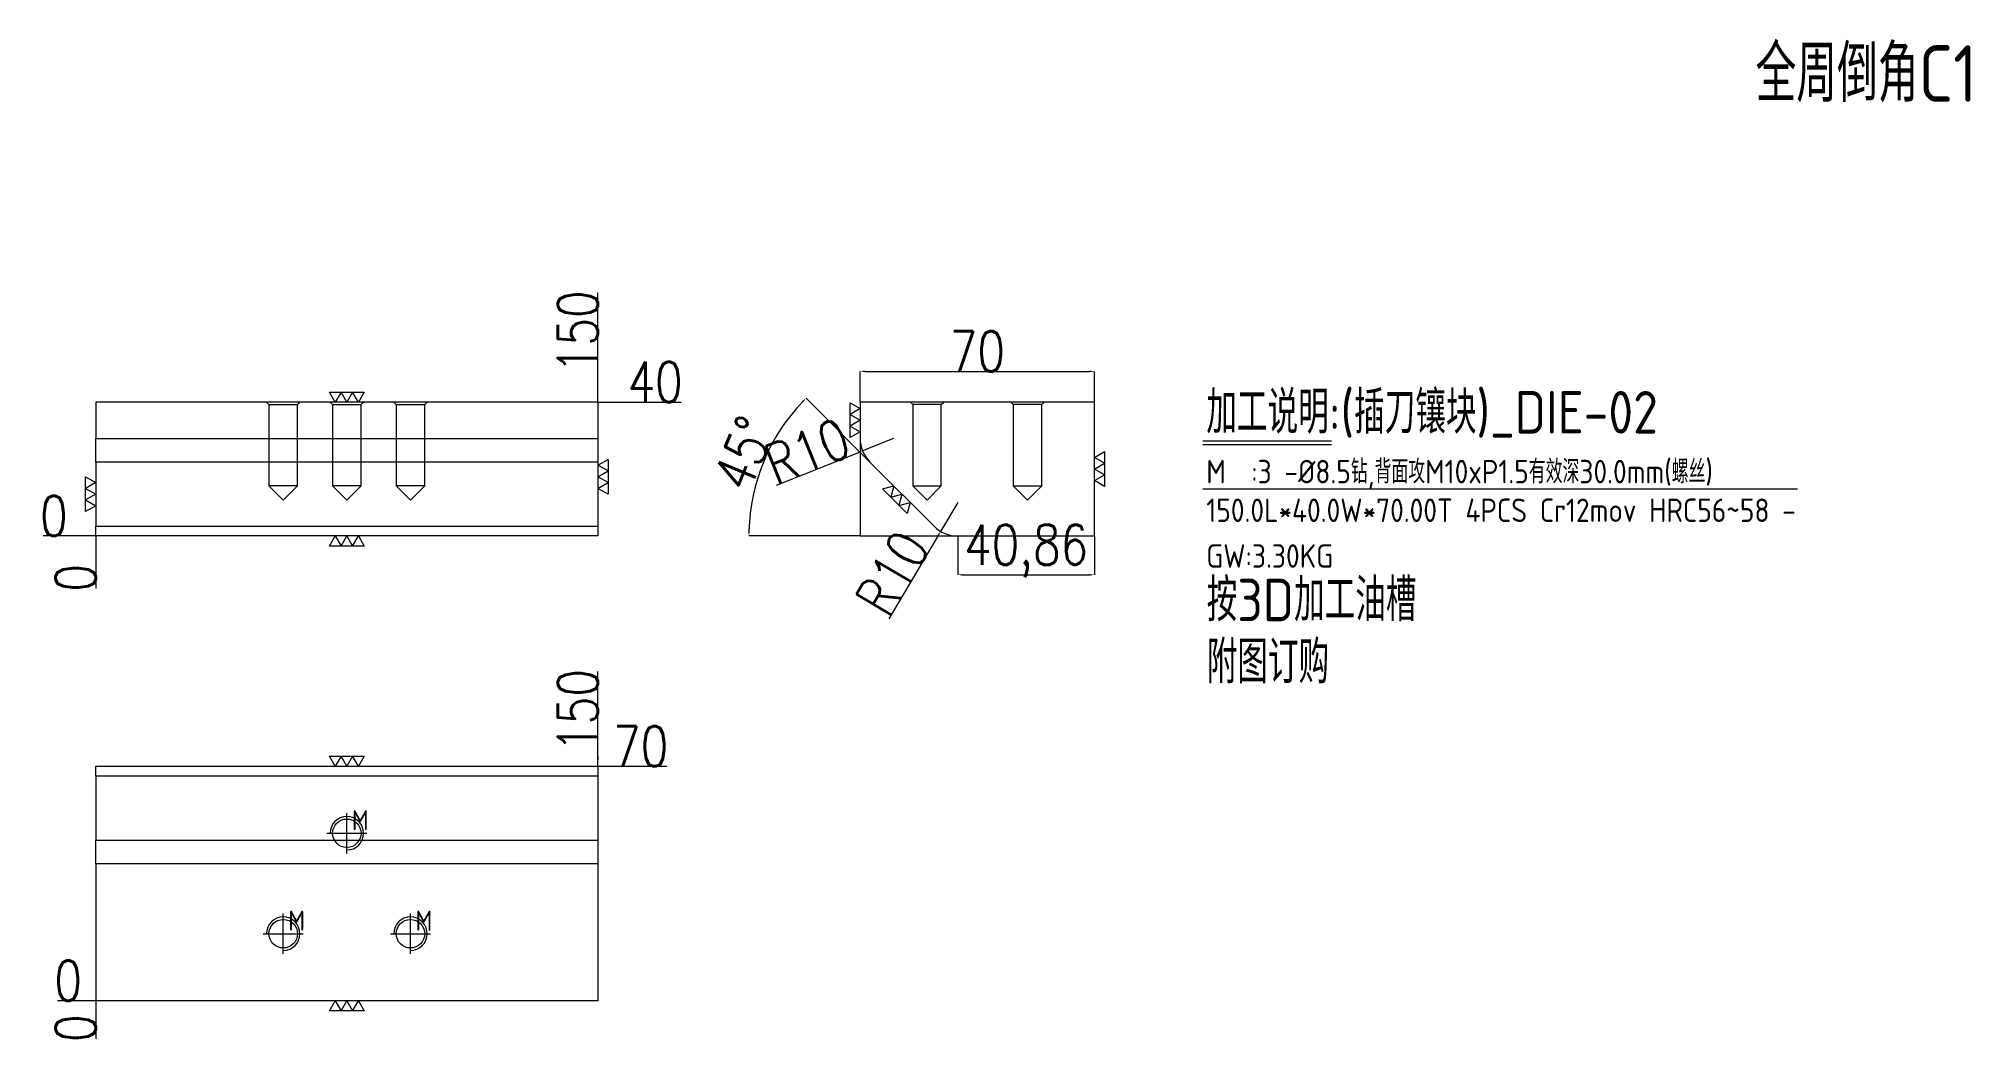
# Model space of a CAD drawing. Header units: millimetres. Extents: x -12524 to -11947, y 61352 to 61652.
import ezdxf

# ---------------------------------------------------------------- set-up
doc = ezdxf.new("R2010")
doc.units = ezdxf.units.MM
doc.linetypes.add('CENTER', pattern=[0])
doc.linetypes.add('DASHED', pattern=[0])
for name, color, linetype, lineweight in [('DIE', 20, 'Continuous', 20), ('DIE_W', 1, 'Continuous', 20), ('DIM', 4, 'Continuous', 20)]:
    doc.layers.add(name, color=color, linetype=linetype, lineweight=lineweight)
doc.styles.add('gbenor', font='gbenor.shx', dxfattribs={"bigfont": 'gbcbig.shx'})
doc.styles.add('TXT', font='txt.shx', dxfattribs={"width": 0.8, "bigfont": 'ctxt.shx'})
doc.dimstyles.new('零件', dxfattribs={"dimscale": 1.5, "dimtxt": 8, "dimasz": 1, "dimexe": 0, "dimexo": 0, "dimgap": 0, "dimtad": 1, "dimtxsty": 'TXT', "dimcen": 0, "dimclrd": 252, "dimclre": 252, "dimclrt": 4, "dimazin": 3, "dimtp": 0.001, "dimtm": 0.001, "dimtfac": 1, "dimtmove": 0, "dimatfit": 3, "dimlwd": 5, "dimlwe": 5})

# ---------------------------------------------------------------- blocks, each defined once
blk = doc.blocks.new('*D1107')
at = {"layer": 'Defpoints', "color": 0}
for p in [(-12356.73, 61543.05), (-12347.43, 61543.05), (-12506.73, 61503.05)]:
    blk.add_point(p, dxfattribs=at)
at = {"layer": 'DIM', "color": 252, "lineweight": 5}
blk.add_line((-12356.73, 61543.05), (-12331.89, 61543.05), dxfattribs=at)
at = {"layer": 'DIM', "color": 4, "lineweight": 5, "insert": (-12339.66, 61549.05), "char_height": 12, "attachment_point": 5, "style": 'TXT'}
blk.add_mtext('40', dxfattribs=at)
blk = doc.blocks.new('*D1108')
at = {"layer": 'Defpoints', "color": 0}
for p in [(-12516.03, 61503.05), (-12506.73, 61503.05), (-12506.73, 61503.05)]:
    blk.add_point(p, dxfattribs=at)
at = {"layer": 'DIM', "color": 252, "lineweight": 5}
blk.add_line((-12506.73, 61503.05), (-12522.43, 61503.05), dxfattribs=at)
at = {"layer": 'DIM', "color": 4, "lineweight": 5, "insert": (-12519.23, 61509.05), "char_height": 12, "attachment_point": 5, "style": 'TXT'}
blk.add_mtext('0', dxfattribs=at)
blk = doc.blocks.new('*D1109')
at = {"layer": 'Defpoints', "color": 0}
for p in [(-12506.73, 61503.05), (-12506.73, 61503.05), (-12506.73, 61493.75)]:
    blk.add_point(p, dxfattribs=at)
at = {"layer": 'DIM', "color": 252, "lineweight": 5}
blk.add_line((-12506.73, 61503.05), (-12506.73, 61487.35), dxfattribs=at)
at = {"layer": 'DIM', "color": 4, "lineweight": 5, "insert": (-12512.73, 61490.55), "char_height": 12, "attachment_point": 5, "rotation": 90, "style": 'TXT'}
blk.add_mtext('0', dxfattribs=at)
blk = doc.blocks.new('*D1110')
at = {"layer": 'Defpoints', "color": 0}
for p in [(-12356.73, 61552.35), (-12356.73, 61543.05), (-12506.73, 61503.05)]:
    blk.add_point(p, dxfattribs=at)
at = {"layer": 'DIM', "color": 252, "lineweight": 5}
for p, q in [((-12356.73, 61549.35), (-12356.73, 61575.66)), ((-12356.73, 61546.35), (-12356.73, 61549.35)), ((-12356.73, 61543.05), (-12356.73, 61546.35))]:
    blk.add_line(p, q, dxfattribs=at)
at = {"layer": 'DIM', "color": 4, "lineweight": 5, "insert": (-12362.73, 61564.01), "char_height": 12, "attachment_point": 5, "rotation": 90, "style": 'TXT'}
blk.add_mtext('150', dxfattribs=at)
blk = doc.blocks.new('*D1111')
at = {"layer": 'Defpoints', "color": 0}
for p in [(-12356.73, 61434.28), (-12351.73, 61434.28), (-12506.73, 61364.28)]:
    blk.add_point(p, dxfattribs=at)
at = {"layer": 'DIM', "color": 252, "lineweight": 5}
blk.add_line((-12356.73, 61434.28), (-12336.19, 61434.28), dxfattribs=at)
at = {"layer": 'DIM', "color": 4, "lineweight": 5, "insert": (-12343.96, 61440.28), "char_height": 12, "attachment_point": 5, "style": 'TXT'}
blk.add_mtext('70', dxfattribs=at)
blk = doc.blocks.new('*D1112')
at = {"layer": 'Defpoints', "color": 0}
for p in [(-12511.73, 61364.28), (-12506.73, 61364.28), (-12506.73, 61364.28)]:
    blk.add_point(p, dxfattribs=at)
at = {"layer": 'DIM', "color": 252, "lineweight": 5}
blk.add_line((-12506.73, 61364.28), (-12518.13, 61364.28), dxfattribs=at)
at = {"layer": 'DIM', "color": 4, "lineweight": 5, "insert": (-12514.93, 61370.28), "char_height": 12, "attachment_point": 5, "style": 'TXT'}
blk.add_mtext('0', dxfattribs=at)
blk = doc.blocks.new('*D1113')
at = {"layer": 'Defpoints', "color": 0}
for p in [(-12506.73, 61364.28), (-12506.73, 61364.28), (-12506.73, 61359.28)]:
    blk.add_point(p, dxfattribs=at)
at = {"layer": 'DIM', "color": 252, "lineweight": 5}
blk.add_line((-12506.73, 61364.28), (-12506.73, 61352.88), dxfattribs=at)
at = {"layer": 'DIM', "color": 4, "lineweight": 5, "insert": (-12512.73, 61356.08), "char_height": 12, "attachment_point": 5, "rotation": 90, "style": 'TXT'}
blk.add_mtext('0', dxfattribs=at)
blk = doc.blocks.new('*D1114')
at = {"layer": 'Defpoints', "color": 0}
for p in [(-12356.73, 61439.28), (-12356.73, 61434.28), (-12506.73, 61364.28)]:
    blk.add_point(p, dxfattribs=at)
at = {"layer": 'DIM', "color": 252, "lineweight": 5}
for p, q in [((-12356.73, 61436.28), (-12356.73, 61462.6)), ((-12356.73, 61434.28), (-12356.73, 61437.28)), ((-12356.73, 61437.28), (-12356.73, 61436.28))]:
    blk.add_line(p, q, dxfattribs=at)
at = {"layer": 'DIM', "color": 4, "lineweight": 5, "insert": (-12362.73, 61450.94), "char_height": 12, "attachment_point": 5, "rotation": 90, "style": 'TXT'}
blk.add_mtext('150', dxfattribs=at)
blk = doc.blocks.new('*D1115')
at = {"layer": 'Defpoints', "color": 0}
for p in [(-12277.72, 61528.47), (-12268.44, 61532.19)]:
    blk.add_point(p, dxfattribs=at)
at = {"layer": 'DIM', "color": 252, "linetype": 'Continuous', "lineweight": 5}
for p, q in [((-12303.43, 61518.19), (-12279.12, 61527.92)), ((-12268.44, 61532.19), (-12277.72, 61528.47))]:
    blk.add_line(p, q, dxfattribs=at)
at = {"layer": 'DIM', "color": 252}
blk.add_solid([(-12279.02, 61527.68), (-12279.21, 61528.15), (-12277.72, 61528.47)], dxfattribs=at)
at = {"layer": 'DIM', "color": 4, "lineweight": 5, "insert": (-12294.2, 61528.34), "char_height": 12, "attachment_point": 5, "rotation": 21.81222, "style": 'TXT'}
blk.add_mtext('R10', dxfattribs=at)
blk = doc.blocks.new('*D1116')
at = {"layer": 'Defpoints', "color": 0}
for p in [(-12249.3, 61513.05), (-12254.4, 61504.44)]:
    blk.add_point(p, dxfattribs=at)
at = {"layer": 'DIM', "color": 252, "linetype": 'Continuous', "lineweight": 5}
for p, q in [((-12249.3, 61513.05), (-12254.4, 61504.44)), ((-12255.16, 61503.15), (-12269.9, 61478.27))]:
    blk.add_line(p, q, dxfattribs=at)
at = {"layer": 'DIM', "color": 252}
blk.add_solid([(-12254.95, 61503.03), (-12255.38, 61503.28), (-12254.4, 61504.44)], dxfattribs=at)
at = {"layer": 'DIM', "color": 4, "lineweight": 5, "insert": (-12268.77, 61491.95), "char_height": 12, "attachment_point": 5, "rotation": 59.35285, "style": 'TXT'}
blk.add_mtext('R10', dxfattribs=at)
blk = doc.blocks.new('*D1117')
at = {"layer": 'Defpoints', "color": 0}
for p in [(-12208.44, 61552.22), (-12278.44, 61543.05), (-12208.44, 61543.05)]:
    blk.add_point(p, dxfattribs=at)
at = {"layer": 'DIM', "color": 252, "linetype": 'Continuous', "lineweight": 5}
for p, q in [((-12278.44, 61543.05), (-12278.44, 61552.22)), ((-12276.94, 61552.22), (-12209.94, 61552.22)), ((-12208.44, 61543.05), (-12208.44, 61552.22))]:
    blk.add_line(p, q, dxfattribs=at)
at = {"layer": 'DIM', "color": 252}
for points in [[(-12276.94, 61552.47), (-12276.94, 61551.97), (-12278.44, 61552.22)], [(-12209.94, 61551.97), (-12209.94, 61552.47), (-12208.44, 61552.22)]]:
    blk.add_solid(points, dxfattribs=at)
at = {"layer": 'DIM', "color": 4, "lineweight": 5, "insert": (-12243.44, 61558.22), "char_height": 12, "attachment_point": 5, "style": 'TXT'}
blk.add_mtext('70', dxfattribs=at)
blk = doc.blocks.new('*D1118')
at = {"layer": 'Defpoints', "color": 0}
for p in [(-12303.86, 61532.16), (-12275.51, 61525.12), (-12256.37, 61505.98), (-12278.44, 61503.05), (-12208.44, 61503.05)]:
    blk.add_point(p, dxfattribs=at)
at = {"layer": 'DIM', "color": 252, "linetype": 'Continuous', "lineweight": 5}
for p, q in [((-12275.51, 61525.12), (-12294.6, 61544.21)), ((-12278.44, 61503.05), (-12311.66, 61503.05))]:
    blk.add_line(p, q, dxfattribs=at)
blk.add_arc((-12253.44, 61503.05), 58.22, 136.47634, 178.52366, dxfattribs=at)
at = {"layer": 'DIM', "color": 252}
for points in [[(-12295.47, 61542.96), (-12295.83, 61543.31), (-12294.6, 61544.21)], [(-12311.89, 61504.55), (-12311.39, 61504.54), (-12311.66, 61503.05)]]:
    blk.add_solid(points, dxfattribs=at)
at = {"layer": 'DIM', "color": 4, "lineweight": 5, "insert": (-12313.03, 61527.73), "char_height": 12, "attachment_point": 5, "rotation": 67.5, "style": 'TXT'}
blk.add_mtext('45%%d', dxfattribs=at)
blk = doc.blocks.new('*D1119')
at = {"layer": 'Defpoints', "color": 0}
for p in [(-12249.3, 61503.05), (-12208.44, 61503.05), (-12208.44, 61491.46)]:
    blk.add_point(p, dxfattribs=at)
at = {"layer": 'DIM', "color": 252, "linetype": 'Continuous', "lineweight": 5}
for p, q in [((-12249.3, 61503.05), (-12249.3, 61491.46)), ((-12208.44, 61503.05), (-12208.44, 61491.46)), ((-12247.8, 61491.46), (-12209.94, 61491.46))]:
    blk.add_line(p, q, dxfattribs=at)
at = {"layer": 'DIM', "color": 252}
for points in [[(-12247.8, 61491.71), (-12247.8, 61491.21), (-12249.3, 61491.46)], [(-12209.94, 61491.21), (-12209.94, 61491.71), (-12208.44, 61491.46)]]:
    blk.add_solid(points, dxfattribs=at)
at = {"layer": 'DIM', "color": 4, "lineweight": 5, "insert": (-12228.87, 61498.6), "char_height": 12, "attachment_point": 5, "style": 'TXT'}
blk.add_mtext('40,86', dxfattribs=at)

msp = doc.modelspace()

# ---------------------------------------------------------------- linework, layer by layer
at = {"layer": 'DIE', "color": 2, "linetype": 'Continuous', "lineweight": 5}
for p, q in [((-12356.729, 61543.048), (-12506.729, 61543.048)), ((-12506.729, 61543.048), (-12506.729, 61532.19)), ((-12356.729, 61543.048), (-12356.729, 61532.19)), ((-12278.44, 61543.048), (-12278.44, 61532.19)), ((-12506.729, 61525.119), (-12506.729, 61532.19)), ((-12356.729, 61532.19), (-12356.729, 61525.119)), ((-12506.729, 61525.119), (-12506.729, 61505.977)), ((-12356.729, 61525.119), (-12356.729, 61505.977)), ((-12275.511, 61525.119), (-12256.369, 61505.977)), ((-12506.729, 61503.048), (-12506.729, 61505.977)), ((-12356.729, 61505.977), (-12356.729, 61503.048)), ((-12356.729, 61503.048), (-12506.729, 61503.048)), ((-12249.298, 61503.048), (-12208.44, 61503.048)), ((-12506.729, 61431.352), (-12506.729, 61434.281)), ((-12506.729, 61434.281), (-12356.729, 61434.281)), ((-12506.729, 61431.352), (-12506.729, 61412.21)), ((-12356.729, 61434.281), (-12356.729, 61431.352)), ((-12356.729, 61431.352), (-12356.729, 61412.21)), ((-12506.729, 61405.139), (-12506.729, 61412.21)), ((-12356.729, 61412.21), (-12356.729, 61405.139)), ((-12506.729, 61405.139), (-12506.729, 61364.281)), ((-12356.729, 61405.139), (-12356.729, 61364.281)), ((-12356.729, 61364.281), (-12506.729, 61364.281))]:
    msp.add_line(p, q, dxfattribs=at)
at = {"layer": 'DIE', "color": 5, "linetype": 'DASHED', "lineweight": 5, "ltscale": 0.412869}
for p, q in [((-12455.729, 61543.048), (-12454.982, 61542.301)), ((-12454.982, 61542.301), (-12454.982, 61518.048)), ((-12454.982, 61542.301), (-12446.476, 61542.301)), ((-12446.476, 61542.301), (-12445.729, 61543.048)), ((-12446.476, 61518.048), (-12446.476, 61542.301)), ((-12436.729, 61543.048), (-12435.982, 61542.301)), ((-12435.982, 61542.301), (-12435.982, 61518.048)), ((-12435.982, 61542.301), (-12427.476, 61542.301)), ((-12427.476, 61542.301), (-12426.729, 61543.048)), ((-12427.476, 61518.048), (-12427.476, 61542.301)), ((-12417.729, 61543.048), (-12416.982, 61542.301)), ((-12416.982, 61542.301), (-12416.982, 61518.048)), ((-12416.982, 61542.301), (-12408.476, 61542.301)), ((-12408.476, 61542.301), (-12407.729, 61543.048)), ((-12408.476, 61518.048), (-12408.476, 61542.301)), ((-12263.44, 61543.048), (-12262.693, 61542.301)), ((-12262.693, 61542.301), (-12262.693, 61518.048)), ((-12254.187, 61542.301), (-12262.693, 61542.301)), ((-12254.187, 61542.301), (-12253.44, 61543.048)), ((-12254.187, 61518.048), (-12254.187, 61542.301)), ((-12233.44, 61543.048), (-12232.693, 61542.301)), ((-12232.693, 61542.301), (-12232.693, 61518.048)), ((-12224.187, 61542.301), (-12232.693, 61542.301)), ((-12224.187, 61542.301), (-12223.44, 61543.048)), ((-12224.187, 61518.048), (-12224.187, 61542.301)), ((-12454.982, 61518.048), (-12450.729, 61513.795)), ((-12446.476, 61518.048), (-12454.982, 61518.048)), ((-12450.729, 61513.795), (-12446.476, 61518.048)), ((-12435.982, 61518.048), (-12431.729, 61513.795)), ((-12427.476, 61518.048), (-12435.982, 61518.048)), ((-12431.729, 61513.795), (-12427.476, 61518.048)), ((-12416.982, 61518.048), (-12412.729, 61513.795)), ((-12408.476, 61518.048), (-12416.982, 61518.048)), ((-12412.729, 61513.795), (-12408.476, 61518.048)), ((-12262.693, 61518.048), (-12258.44, 61513.795)), ((-12262.693, 61518.048), (-12258.44, 61518.048)), ((-12258.44, 61513.795), (-12254.187, 61518.048)), ((-12258.44, 61518.048), (-12254.187, 61518.048)), ((-12232.693, 61518.048), (-12228.44, 61513.795)), ((-12232.693, 61518.048), (-12228.44, 61518.048)), ((-12228.44, 61513.795), (-12224.187, 61518.048)), ((-12228.44, 61518.048), (-12224.187, 61518.048))]:
    msp.add_line(p, q, dxfattribs=at)
at = {"layer": 'DIE', "color": 11, "linetype": 'Continuous', "lineweight": 5}
for p, q in [((-12208.44, 61543.048), (-12278.44, 61543.048)), ((-12208.44, 61503.048), (-12208.44, 61543.048))]:
    msp.add_line(p, q, dxfattribs=at)
at = {"layer": 'DIE', "color": 155, "linetype": 'Continuous', "lineweight": 5}
for p, q in [((-12506.729, 61532.19), (-12356.729, 61532.19)), ((-12356.729, 61525.119), (-12506.729, 61525.119)), ((-12506.729, 61505.977), (-12356.729, 61505.977)), ((-12356.729, 61431.352), (-12506.729, 61431.352)), ((-12506.729, 61412.21), (-12356.729, 61412.21)), ((-12356.729, 61405.139), (-12506.729, 61405.139))]:
    msp.add_line(p, q, dxfattribs=at)
at = {"layer": 'DIE', "color": 2, "linetype": 'DASHED', "lineweight": 5, "ltscale": 0.412869}
for p, q in [((-12506.729, 61434.281), (-12506.729, 61434.281)), ((-12356.729, 61434.281), (-12356.729, 61434.281))]:
    msp.add_line(p, q, dxfattribs=at)
at = {"layer": 'DIE', "color": 11, "linetype": 'DASHED', "lineweight": 5, "ltscale": 0.412869}
for p, q in [((-12506.729, 61364.281), (-12506.729, 61364.281)), ((-12356.729, 61364.281), (-12356.729, 61364.281))]:
    msp.add_line(p, q, dxfattribs=at)
at = {"layer": 'DIE', "color": 30, "linetype": 'DASHED', "lineweight": 5, "ltscale": 0.412869}
for centre in [(-12431.729, 61414.281), (-12450.729, 61384.281), (-12412.729, 61384.281)]:
    msp.add_circle(centre, 4.253, dxfattribs=at)
at = {"layer": 'DIE', "color": 2, "linetype": 'Continuous', "lineweight": 5}
for centre, start, end in [((-12268.44, 61532.19), 180, 225), ((-12249.298, 61513.048), 225, 270)]:
    msp.add_arc(centre, 10, start, end, dxfattribs=at)
at = {"layer": 'DIE', "color": 30, "linetype": 'DASHED', "lineweight": 5, "ltscale": 0.412869}
for centre in [(-12431.729, 61414.281), (-12450.729, 61384.281), (-12412.729, 61384.281)]:
    msp.add_arc(centre, 5, 270, 180, dxfattribs=at)
at = {"layer": 'DIE_W', "color": 1, "linetype": 'CENTER', "lineweight": 5, "ltscale": 0.412869}
for p, q in [((-12431.729, 61408.281), (-12431.729, 61420.281)), ((-12437.729, 61414.281), (-12425.729, 61414.281)), ((-12450.729, 61378.281), (-12450.729, 61390.281)), ((-12412.729, 61378.281), (-12412.729, 61390.281)), ((-12456.729, 61384.281), (-12444.729, 61384.281)), ((-12418.729, 61384.281), (-12406.729, 61384.281))]:
    msp.add_line(p, q, dxfattribs=at)
at = {"layer": 'DIM', "color": 8, "linetype": 'Continuous', "lineweight": 5}
for p, q in [((-12176.105, 61531.451), (-12137.7, 61531.451)), ((-12176.105, 61530.396), (-12137.7, 61530.396)), ((-12176.105, 61517.096), (-11998.479, 61517.096))]:
    msp.add_line(p, q, dxfattribs=at)
at = {"layer": 'DIM', "linetype": 'Continuous', "lineweight": 5}
for points in [[(-12426.533, 61546.048), (-12428.265, 61543.048), (-12429.997, 61546.048), (-12431.729, 61543.048), (-12433.461, 61546.048), (-12435.193, 61543.048), (-12436.925, 61546.048), (-12426.533, 61546.048)], [(-12281.44, 61542.815), (-12278.44, 61541.083), (-12281.44, 61539.351), (-12278.44, 61537.619), (-12281.44, 61535.887), (-12278.44, 61534.155), (-12281.44, 61532.423), (-12281.44, 61542.815)], [(-12205.44, 61517.852), (-12208.44, 61519.584), (-12205.44, 61521.316), (-12208.44, 61523.048), (-12205.44, 61524.78), (-12208.44, 61526.512), (-12205.44, 61528.244), (-12205.44, 61517.852)], [(-12353.729, 61515.548), (-12356.729, 61517.28), (-12353.729, 61519.012), (-12356.729, 61520.744), (-12353.729, 61522.476), (-12356.729, 61524.208), (-12353.729, 61525.94), (-12353.729, 61515.548)], [(-12509.729, 61520.744), (-12506.729, 61519.012), (-12509.729, 61517.28), (-12506.729, 61515.548), (-12509.729, 61513.816), (-12506.729, 61512.084), (-12509.729, 61510.352), (-12509.729, 61520.744)], [(-12271.736, 61517.101), (-12268.39, 61517.997), (-12269.286, 61514.651), (-12265.94, 61515.548), (-12266.837, 61512.202), (-12263.491, 61513.098), (-12264.387, 61509.752), (-12271.736, 61517.101)], [(-12436.925, 61500.048), (-12435.193, 61503.048), (-12433.461, 61500.048), (-12431.729, 61503.048), (-12429.997, 61500.048), (-12428.265, 61503.048), (-12426.533, 61500.048), (-12436.925, 61500.048)], [(-12426.533, 61437.281), (-12428.265, 61434.281), (-12429.997, 61437.281), (-12431.729, 61434.281), (-12433.461, 61437.281), (-12435.193, 61434.281), (-12436.925, 61437.281), (-12426.533, 61437.281)], [(-12436.925, 61361.281), (-12435.193, 61364.281), (-12433.461, 61361.281), (-12431.729, 61364.281), (-12429.997, 61361.281), (-12428.265, 61364.281), (-12426.533, 61361.281), (-12436.925, 61361.281)]]:
    msp.add_lwpolyline(points, close=True, dxfattribs=at)
at = {"layer": 'DIM', "color": 252, "linetype": 'DASHED', "lineweight": 5, "ltscale": 0.412869}
msp.add_lwpolyline([(-12278.44, 61503.048), (-12208.44, 61503.048), (-12208.44, 61543.048), (-12278.44, 61543.048)], close=True, dxfattribs=at)

# ---------------------------------------------------------------- texts
at = {"layer": 'DIM', "color": 6, "lineweight": 5, "style": 'gbenor'}
for s, height, p in [('全周倒角C1', 16.9, (-12011.025, 61632.691)), ('附图订购', 12.7, (-12174.928, 61459.046))]:
    msp.add_text(s, height=height, dxfattribs=at).set_placement(p)
at = {"layer": 'DIM', "color": 4, "lineweight": 5, "style": 'gbenor'}
for s, height, p in [('加工说明:(插刀镶块)_DIE-02', 12.7, (-12175.059, 61533.639)), ('M  :3 -%%c8.5钻,背面攻M10xP1.5有效深30.0mm(螺丝)', 7, (-12175.055, 61518.776)), ('150.0L*40.0W*70.00T 4PCS Cr12mov HRC56~58 -', 7, (-12175.055, 61507.233)), ('GW:3.30KG', 7, (-12175.055, 61493.581)), ('M', 6, (-12430.204, 61415.179)), ('M', 6, (-12449.204, 61385.179)), ('M', 6, (-12411.204, 61385.179))]:
    msp.add_text(s, height=height, dxfattribs=at).set_placement(p)
at = {"layer": 'DIM', "color": 21, "lineweight": 5, "style": 'gbenor'}
msp.add_text('按3D加工油槽', height=12.7, dxfattribs=at).set_placement((-12174.928, 61477.603))

# ---------------------------------------------------------------- dimensions: what is measured, and where the dimension line sits
at = {"layer": 'DIM', "lineweight": 5}
for feature_location, offset, dtype, origin, picture, middle in [((-12356.729, 61543.048), (0, 9.3), 1, (-12506.729, 61503.048), '*D1110', (-12362.729, 61564.005)), ((-12356.729, 61543.048), (9.3, 0), 0, (-12506.729, 61503.048), '*D1107', (-12339.658, 61549.048)), ((-12506.729042183, 61503.047927776), (-9.3, 0), 0, (-12506.729042183, 61503.047927776), '*D1108', (-12519.229042183, 61509.047927776)), ((-12506.729042183, 61503.047927776), (0, -9.3), 1, (-12506.729042183, 61503.047927776), '*D1109', (-12512.729042183, 61490.547927776)), ((-12356.729, 61434.281), (0, 5), 1, (-12506.729, 61364.281), '*D1114', (-12362.729, 61450.938)), ((-12356.729, 61434.281), (5, 0), 0, (-12506.729, 61364.281), '*D1111', (-12343.958, 61440.281)), ((-12506.729042183, 61364.280882653), (-5, 0), 0, (-12506.729042183, 61364.280882653), '*D1112', (-12514.929042183, 61370.280882653)), ((-12506.729042183, 61364.280882653), (0, -5), 1, (-12506.729042183, 61364.280882653), '*D1113', (-12512.729042183, 61356.080882653))]:
    dim = msp.add_ordinate_dim(feature_location=feature_location, offset=offset, dtype=dtype, origin=origin, dimstyle='零件', dxfattribs=at)
    dim.commit()
    dim.dimension.update_dxf_attribs({"geometry": picture, "text_midpoint": middle})
at = {"layer": 'DIM', "linetype": 'Continuous', "lineweight": 5}
for base, p1, p2, picture, middle in [((-12208.44, 61552.219), (-12278.44, 61543.048), (-12208.44, 61543.048), '*D1117', (-12243.44, 61558.219)), ((-12208.44, 61491.458), (-12249.298, 61503.048), (-12208.44, 61503.048), '*D1119', (-12228.869, 61498.6))]:
    dim = msp.add_linear_dim(base=base, p1=p1, p2=p2, dimstyle='零件', dxfattribs=at)
    dim.commit()
    dim.dimension.update_dxf_attribs({"geometry": picture, "text_midpoint": middle})
dim = msp.add_angular_dim_2l(base=(-12303.856, 61532.156), line1=((-12278.44, 61503.048), (-12208.44, 61503.048)), line2=((-12275.511, 61525.119), (-12256.369, 61505.977)), dimstyle='零件', dxfattribs=at)
dim.commit()
dim.dimension.update_dxf_attribs({"geometry": '*D1118', "text_midpoint": (-12313.032, 61527.732)})
dim = msp.add_radius_dim(center=(-12268.44, 61532.19), mpoint=(-12277.724, 61528.474), dimstyle='零件', dxfattribs=at)
dim.commit()
dim.dimension.update_dxf_attribs({"geometry": '*D1115', "text_midpoint": (-12294.198, 61528.344)})
dim = msp.add_radius_dim(center=(-12249.298, 61513.048), mpoint=(-12254.395, 61504.445), dimstyle='零件', dxfattribs=at)
dim.commit()
dim.dimension.update_dxf_attribs({"geometry": '*D1116', "text_midpoint": (-12263.611, 61488.892), "dimtype": 164})

doc.saveas('drawing.dxf')
